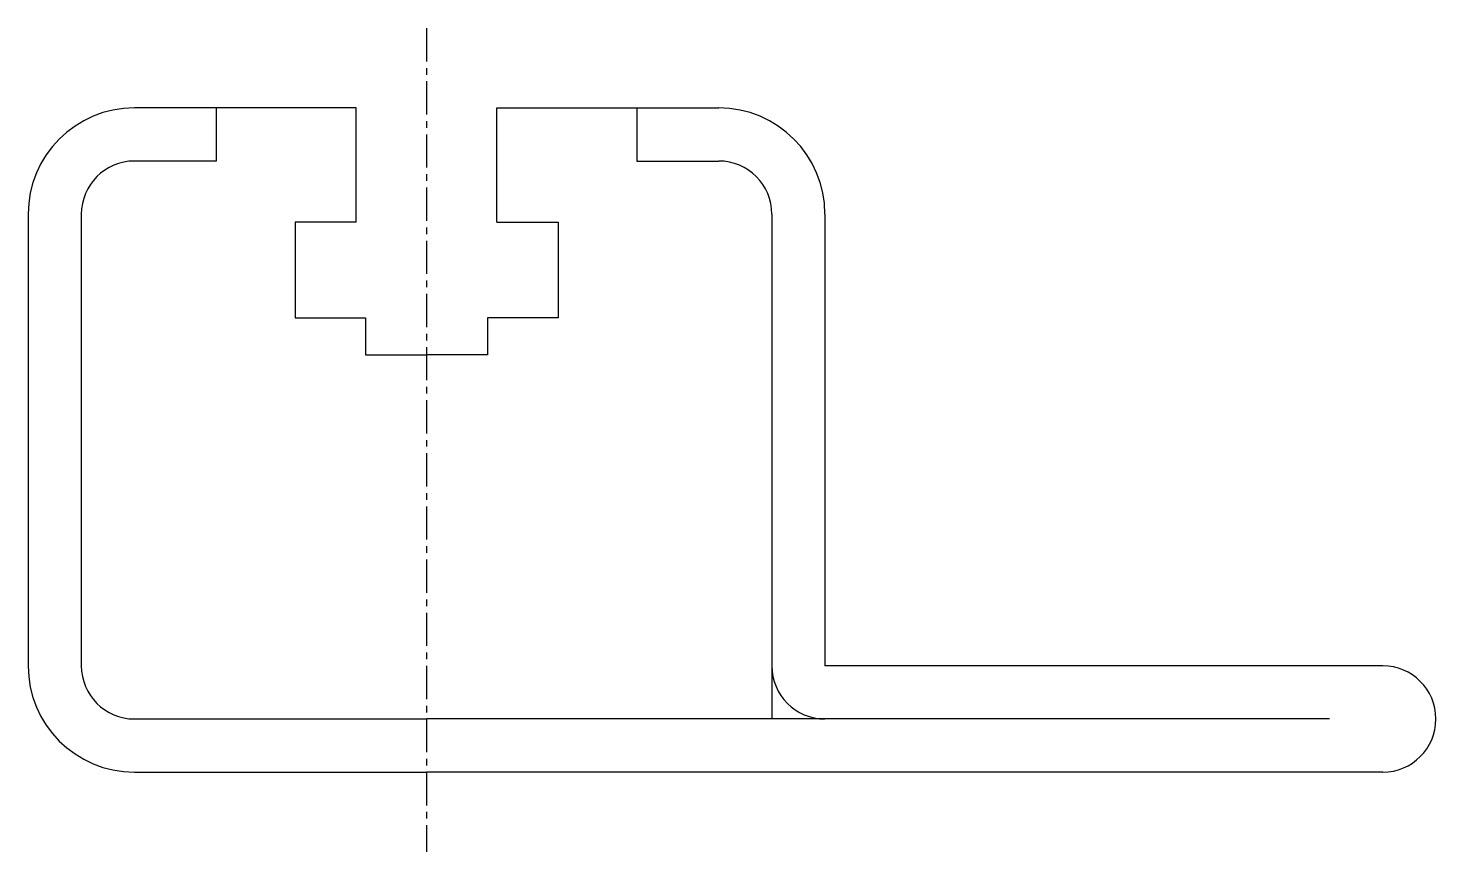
# Model space of a CAD drawing. Extents: x -286 to -206, y -60 to 72.
# Drawn here: x -258.7 to -205.7, y 40.5 to 71.5 of the extents above; entities outside this region: 2.
import ezdxf

# ---------------------------------------------------------------- set-up
doc = ezdxf.new("R2010")
doc.units = 0
doc.linetypes.add('CENTER', pattern=[2, 1.25, -0.25, 0.25, -0.25])
doc.layers.get('0').update_dxf_attribs({"linetype": 'CONTINUOUS'})
doc.layers.add('CENTER', color=1, linetype='CENTER')

msp = doc.modelspace()

# ---------------------------------------------------------------- linework, layer by layer
at = {"color": 7, "linetype": 'CONTINUOUS'}
for p, q in [((-246.396, 68.505), (-254.746, 68.505)), ((-251.666, 68.505), (-251.666, 66.505)), ((-246.396, 64.205), (-246.396, 68.505)), ((-241.096, 64.205), (-241.096, 68.505)), ((-241.096, 68.505), (-232.746, 68.505)), ((-235.826, 68.505), (-235.826, 66.505)), ((-251.666, 66.505), (-254.746, 66.505)), ((-235.826, 66.505), (-232.746, 66.505)), ((-258.746, 64.505), (-258.746, 47.505)), ((-256.746, 64.505), (-256.746, 47.505)), ((-248.696, 64.205), (-248.696, 60.605)), ((-246.396, 64.205), (-248.696, 64.205)), ((-241.096, 64.205), (-238.796, 64.205)), ((-238.796, 64.205), (-238.796, 60.605)), ((-230.746, 64.505), (-230.746, 45.505)), ((-228.746, 64.505), (-228.746, 47.505)), ((-248.696, 60.605), (-246.046, 60.605)), ((-246.046, 60.605), (-246.046, 59.205)), ((-238.796, 60.605), (-241.446, 60.605)), ((-241.446, 60.605), (-241.446, 59.205)), ((-246.046, 59.205), (-243.746, 59.205)), ((-241.446, 59.205), (-243.746, 59.205)), ((-207.746, 47.505), (-228.746, 47.505)), ((-254.746, 45.505), (-243.746, 45.505)), ((-209.746, 45.505), (-243.746, 45.505)), ((-254.746, 43.505), (-243.746, 43.505)), ((-207.746, 43.505), (-243.746, 43.505))]:
    msp.add_line(p, q, dxfattribs=at)
for centre, radius, start, end in [((-254.746, 64.505), 4, 90, 180), ((-232.746, 64.505), 4, 0, 90), ((-254.746, 64.505), 2, 90, 180), ((-232.746, 64.505), 2, 0, 90), ((-254.746, 47.505), 4, 180, 270), ((-254.746, 47.505), 2, 180, 270), ((-228.746, 47.505), 2, 180, 270), ((-207.746, 45.505), 2, 270, 90)]:
    msp.add_arc(centre, radius, start, end, dxfattribs=at)
at = {"layer": 'CENTER', "color": 1, "linetype": 'CENTER'}
msp.add_line((-243.746, 71.505), (-243.746, 40.505), dxfattribs=at)

# ---------------------------------------------------------------- texts
at = {"color": 7, "linetype": 'CONTINUOUS'}
for p in [(-285.987, -49.998), (-285.987, -59.565)]:
    msp.add_text('GDYC35', height=6, dxfattribs=at).set_placement(p)

doc.saveas('drawing.dxf')
